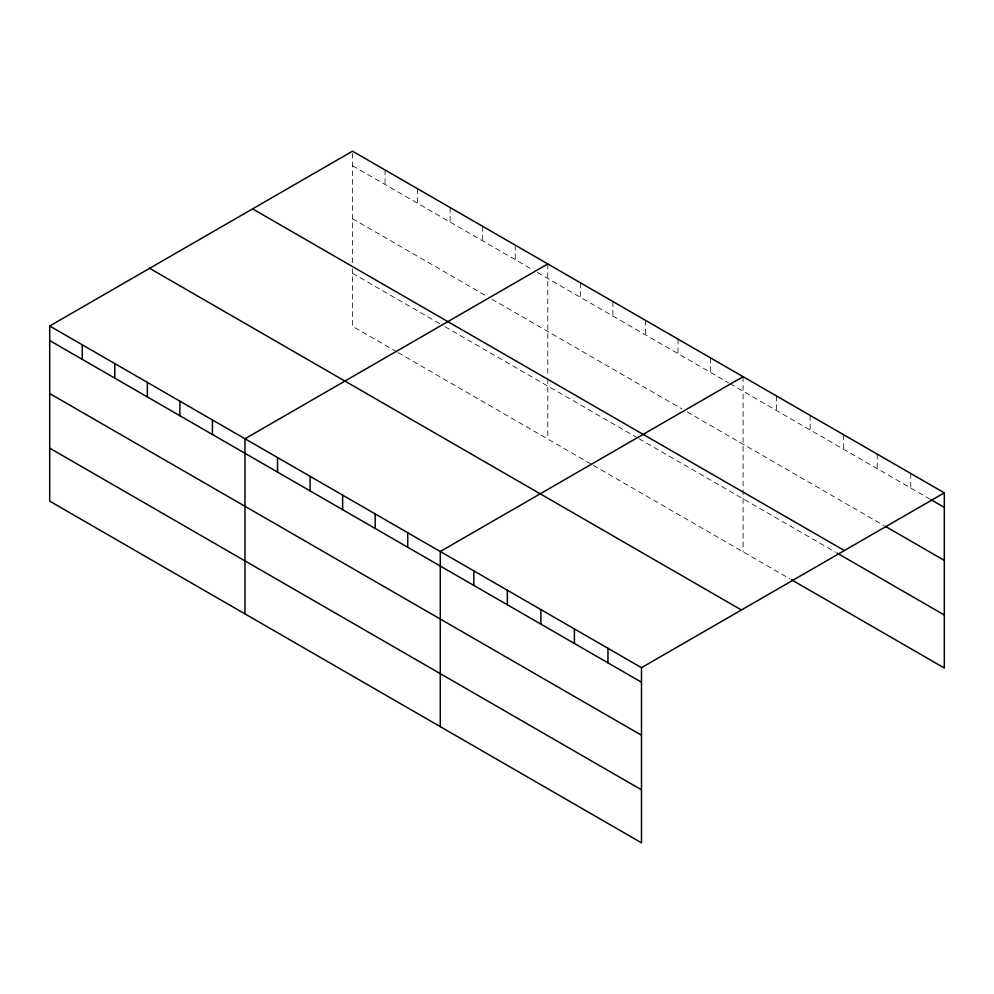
<?xml version="1.0" encoding="UTF-8"?>
<svg xmlns="http://www.w3.org/2000/svg" width="994" height="994" viewBox="0 0 994 994"><rect width="100%" height="100%" fill="white"/><g stroke="black" fill="none" stroke-linecap="round" stroke-linejoin="round"><path stroke-width="0.75" stroke-dasharray="4.97 3.73" d="M352.51 262.702L352.51 151.187M352.51 165.725L532.175 269.449M537.394 272.455L728.776 382.951M730.068 383.709L929.539 498.864M352.51 218.717L486.613 296.137M491.819 299.144L681.896 408.894M687.115 411.901L883.939 525.54M352.51 273.325L439.746 323.684M444.952 326.691L637.639 437.944M638.943 438.689L835.643 552.254M396.78 351.876L352.51 326.318L352.51 268.778M398.085 352.634L592.064 464.633M593.368 465.378L790.044 578.93M910.765 473.492L910.765 488.029M877.23 454.121L877.23 468.671M843.695 434.763L843.695 449.3M810.16 415.405L810.16 429.942M776.625 396.047L776.625 410.584M743.09 376.676L743.09 551.819M710.548 357.89L710.548 372.427M677.995 339.103L677.995 353.64M645.454 320.304L645.454 334.841M612.9 301.517L612.9 316.055M580.347 282.718L580.347 297.268M547.806 263.932L547.806 376.974M547.806 378.49L547.806 439.075M515.252 245.145L515.252 259.683M482.711 226.346L482.711 240.883M450.158 207.56L450.158 222.097M417.617 188.773L417.617 203.31M385.063 169.974L385.063 184.511"/><path stroke-width="1.49" d="M641.49 735.212L641.49 667.682L49.7 326.007L49.7 501.15L641.49 842.813L641.49 735.212L49.7 393.549M791.386 579.701L944.3 667.993L944.3 492.85L352.51 151.187L49.7 326.007M547.806 263.932L244.984 438.764L244.984 613.907M743.09 376.676L440.28 551.508L440.28 726.651M641.49 667.682L944.3 492.85M930.881 499.647L944.3 507.387M885.281 526.311L944.3 560.38M252.588 208.877L844.366 550.539M836.985 553.037L944.3 614.988M149.634 268.318L741.412 609.981M49.7 340.557L641.49 682.219M49.7 448.157L641.49 789.82M607.955 648.312L607.955 662.849M574.42 628.953L574.42 643.491M540.885 609.595L540.885 624.133M507.35 590.237L507.35 604.774M473.815 570.867L473.815 585.416M407.726 532.722L407.726 547.259M375.185 513.923L375.185 528.473M342.632 495.136L342.632 509.673M310.091 476.35L310.091 490.887M277.537 457.551L277.537 472.088M212.443 419.965L212.443 434.515M179.889 401.178L179.889 415.716M147.348 382.392L147.348 396.929M114.795 363.593L114.795 378.13M82.254 344.806L82.254 359.343"/></g></svg>
